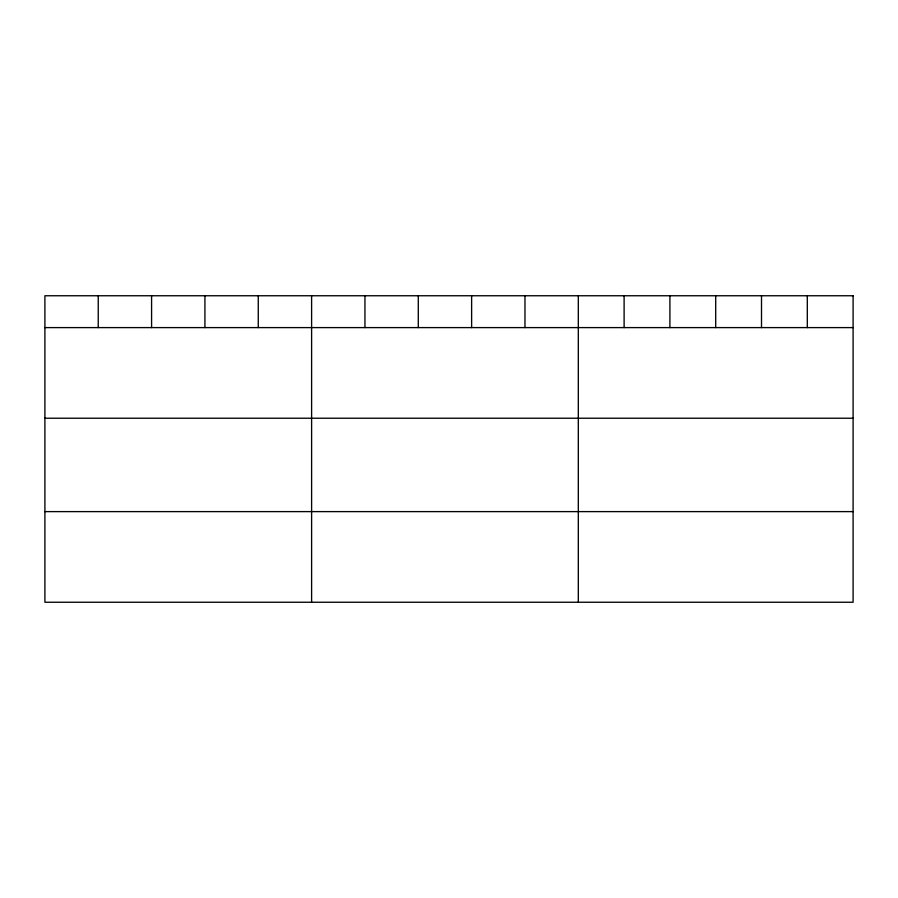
<?xml version="1.0" encoding="UTF-8"?>
<svg xmlns="http://www.w3.org/2000/svg" width="898" height="898" viewBox="0 0 898 898"><rect width="100%" height="100%" fill="white"/><g stroke="black" fill="none" stroke-linecap="round" stroke-linejoin="round"><path stroke-width="1.35" d="M44.9 327.602L853.1 327.602M44.9 418.232L853.1 418.232M44.9 511.613L853.1 511.613M807.302 295.756L807.302 327.602M761.504 295.756L761.504 327.602M715.706 295.756L715.706 327.602M669.908 295.756L669.908 327.602M624.11 295.756L624.11 327.602M578.312 295.756L578.312 602.244M524.971 295.756L524.971 327.602M471.63 295.756L471.63 327.602M418.288 295.756L418.288 327.602M364.947 295.756L364.947 327.602M311.606 295.756L311.606 602.244M258.265 295.756L258.265 327.602M204.924 295.756L204.924 327.602M151.582 295.756L151.582 327.602M98.241 295.756L98.241 327.602M853.1 295.756L44.9 295.756L44.9 602.244L853.1 602.244L853.1 295.756"/></g></svg>
